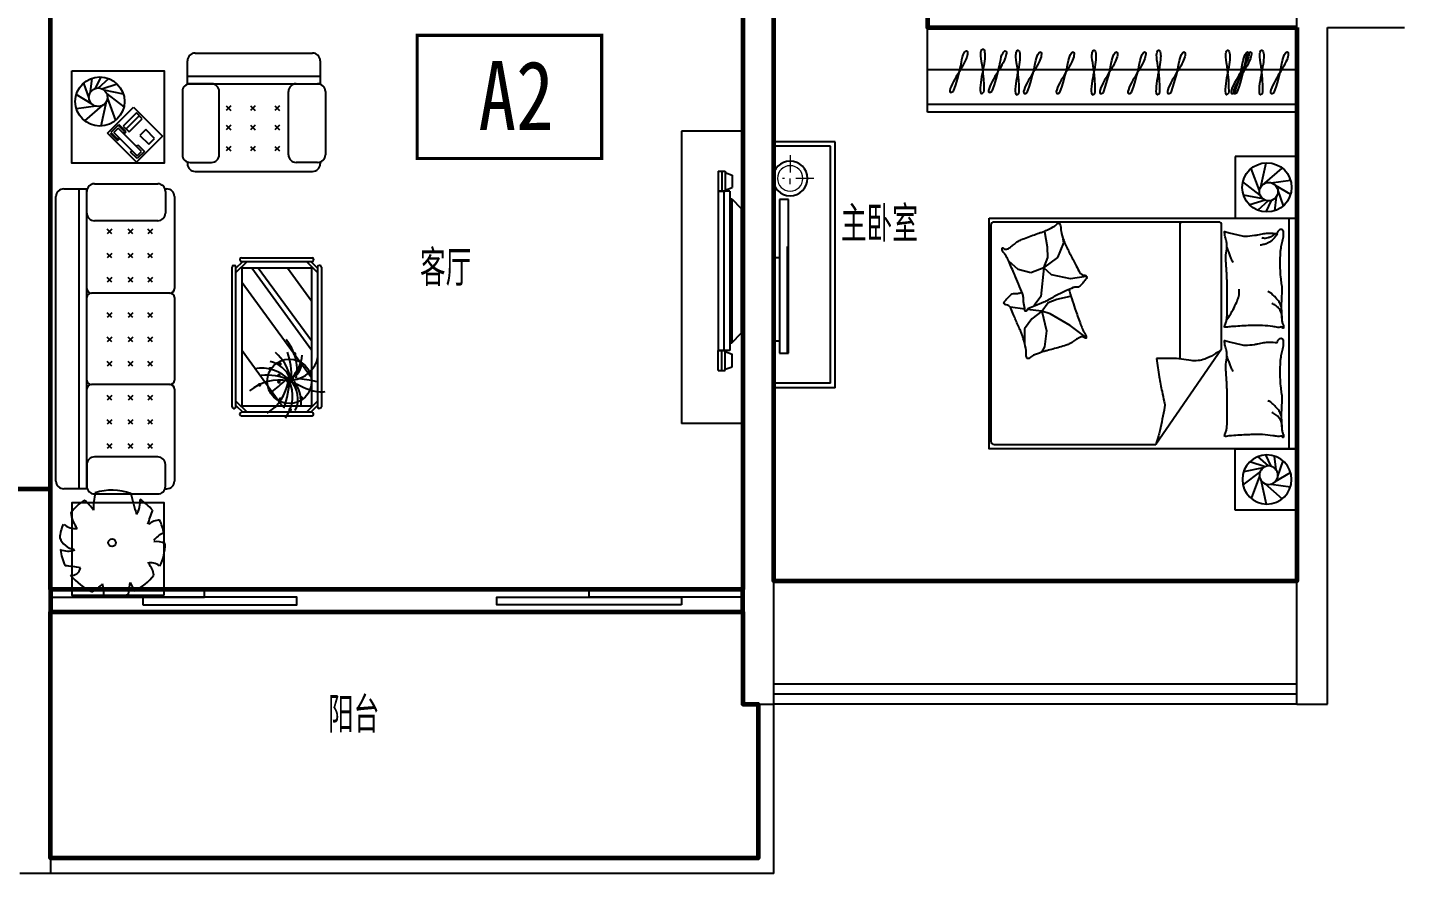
# Model space of a CAD drawing. Extents: x -355331 to -318731, y -592200 to -560200.
# Drawn here: x -327681 to -318731, y -579700 to -574200 of the extents above; entities that cross this region are included whole.
import ezdxf

# ---------------------------------------------------------------- set-up
doc = ezdxf.new("R2010")
doc.units = 0
doc.header["$LTSCALE"] = 1000
doc.header["$MEASUREMENT"] = 0
doc.layers.get('0').update_dxf_attribs({"linetype": 'CONTINUOUS'})
for name, color, linetype in [('BALCONY', 2, 'CONTINUOUS'), ('JIAJU', 252, 'CONTINUOUS'), ('SY', 132, 'CONTINUOUS'), ('WALL', 2, 'CONTINUOUS'), ('WINDOW', 3, 'CONTINUOUS'), ('字', 7, 'CONTINUOUS'), ('文字', 7, 'CONTINUOUS')]:
    doc.layers.add(name, color=color, linetype=linetype)
for name, color, linetype, lineweight in [('GT_卧室', 1, 'CONTINUOUS', 60), ('GT_客厅', 2, 'CONTINUOUS', 60), ('GT_门', 245, 'CONTINUOUS', 60), ('GT_阳台', 6, 'CONTINUOUS', 60), ('GT_餐厅', 3, 'CONTINUOUS', 60)]:
    doc.layers.add(name, color=color, linetype=linetype, lineweight=lineweight)
doc.styles.add('-宋体', font='', dxfattribs={"width": 0.6})
doc.styles.add('_TCH_WINDOW', font='SIMPLEX', dxfattribs={"height": 3.5, "bigfont": 'GBCBIG'})
doc.styles.add('DIM_FONT', font='ROMAND.shx', dxfattribs={"width": 0.7})
doc.styles.get("Standard").update_dxf_attribs({"font": 'GBENOR', "bigfont": 'GBCBIG'})
doc.styles.get('-宋体').set_extended_font_data('SimSun')

# ---------------------------------------------------------------- blocks, each defined once
blk = doc.blocks.new('A$C67170A1A')
for p, q in [((0, 2200.1), (0, 300.1)), ((0, 2200.1), (400, 2200)), ((400, 2200), (400, 300)), ((115.9, 1932.6), (70.9, 1915.4)), ((70.9, 1915.4), (70.9, 1834.2)), ((160.9, 1939.8), (115.9, 1939.8)), ((115.9, 1939.8), (115.9, 1809.8)), ((137.2, 1939.8), (137.2, 1809.8)), ((160.9, 1939.8), (160.9, 1809.8)), ((115.9, 1817), (70.9, 1834.2)), ((85.9, 1809.8), (85.5, 774.8)), ((85.9, 1809.8), (160.9, 1809.8)), ((160.9, 1809.8), (115.9, 1809.8)), ((123.5, 1809.8), (123.1, 774.8)), ((160.9, 1809.8), (160.5, 774.8)), ((72.8, 1761.3), (10.8, 1696.6)), ((72.8, 1761.3), (72.5, 823.4)), ((85.9, 1761.3), (72.8, 1761.3)), ((10.8, 1696.6), (10.6, 888.1)), ((72.5, 823.4), (10.6, 888.1)), ((85.6, 823.4), (72.5, 823.4)), ((115.5, 767.6), (70.5, 750.4)), ((70.5, 669.2), (70.5, 750.4)), ((85.5, 774.8), (160.5, 774.8)), ((160.5, 774.8), (115.5, 774.8)), ((115.5, 644.8), (115.5, 774.8)), ((136.8, 644.8), (136.9, 774.8)), ((160.5, 644.8), (160.5, 774.8)), ((115.5, 652), (70.5, 669.2)), ((160.5, 644.8), (115.5, 644.8)), ((0, 300.1), (400, 300))]:
    blk.add_line(p, q)
blk = doc.blocks.new('M_C54TQD')
for p, q in [((0, -52.4), (1500, -52.4)), ((25.8, -508.5), (25.8, -1967.8)), ((853.5, -488.5), (45.8, -488.5)), ((853.5, -488.5), (1471.6, -915.9)), ((45.8, -761.1), (915.3, -761.1)), ((1471.6, -1967.8), (1471.6, -915.9)), ((381, -1368.3), (394.8, -1471.4)), ((777.6, -1368.4), (698.4, -1472.4)), ((160.8, -1514.4), (136.8, -1517.8)), ((255.4, -1552.2), (160.8, -1514.4)), ((394.8, -1471.4), (369, -1593.5)), ((528.4, -1559.3), (508.6, -1470.4)), ((698.4, -1472.4), (623.3, -1602.7)), ((324.3, -1645), (255.4, -1552.2)), ((369, -1593.5), (324.3, -1645)), ((548.2, -1616.6), (528.4, -1559.3)), ((623.3, -1602.7), (605.5, -1658)), ((90.3, -1638.1), (87, -1644.6)), ((188.4, -1621), (90.3, -1638.1)), ((257.2, -1617.5), (188.4, -1621)), ((324.3, -1645), (257.2, -1617.5)), ((324.3, -1645), (510, -1663.9)), ((324.3, -1645), (355.2, -1727.5)), ((510, -1663.9), (559.9, -1700)), ((605.5, -1658), (548.2, -1616.6)), ((559.9, -1700), (572, -1708.6)), ((605.5, -1658), (593.7, -1752.2)), ((605.5, -1658), (734, -1626.4)), ((605.5, -1658), (654.9, -1721.3)), ((734, -1626.4), (836.8, -1640.3)), ((836.8, -1640.3), (872.8, -1660.3)), ((355.2, -1727.5), (334.6, -1810)), ((591.9, -1766.9), (580, -1861.5)), ((654.9, -1721.3), (720.1, -1768.7)), ((720.1, -1768.7), (813, -1768.7)), ((334.6, -1810), (281, -1872.6)), ((45.8, -1987.8), (1451.6, -1987.8))]:
    blk.add_line(p, q)
blk.add_lwpolyline([(0, -2000), (0, 0), (1500, 0), (1500, -2000)], close=True)
for points in [[(101, -126.8, -0.263368), (73, -108, -0.494818), (82.2, -89.3, -0.049225), (99.9, -87.5, -0.036831), (123.5, -89.3, -0.031893), (161.5, -97.4, 0.035782), (195.4, -104.4, 0.032941), (285.1, -110.3, 0.026564), (396.3, -104.4, 0.017905), (433.8, -99, -0.033397), (454, -96.8, -0.03204), (491.1, -97.5, 0.018442), (555.4, -100.5, 0.010837), (620.2, -99.8, 0.014624), (668.1, -96.8, 0.111249), (690.6, -89.5, -0.153708), (707.5, -85.5, -0.076444), (715, -87.2, -0.215512), (716.9, -89.3, -0.585858), (714.3, -92.3, 0.363489), (709.4, -94.9, 0.191716), (709.4, -106.4, -0.129675), (711.3, -123, -0.01735), (708.3, -139.8, 0.019326), (705.7, -154.9, 0.018818), (699, -223.3, 0.021828), (698.1, -282.6, 0.006204), (699.5, -316.4, 0.001963), (705.7, -423.3, 0.028341), (709.9, -459.4, -0.117014), (709.4, -468.3, -0.36606), (708, -469.3, -0.03973), (694.4, -466.5, -0.048309), (680.6, -461, 0.062981), (670, -457.1, 0.04058), (646.6, -453.7, 0.014345), (579.8, -451.4, 0.005484), (454.4, -452.2, 0.007153), (358.2, -455.2, 0.008762), (315.7, -457.9, -0.008153), (270, -460.8, -0.06251), (212.9, -456.4, 0.078669), (167.3, -454.4, 0.047825), (144.9, -459.1, -0.034494), (114.1, -466.5, -0.023571), (88.8, -469.5, -0.510228), (87.8, -468.3), (95.3, -438.3), (116, -355.7, 0.073041), (118, -336.2, 0.023305), (112.2, -275, 0.018299), (108.2, -252.2, -0.01097), (100.8, -214.2, -0.042281), (97.9, -179.9, -0.027201), (100.8, -126.5)], [(810.2, -126.8, -0.263368), (782.3, -108, -0.494818), (791.4, -89.3, -0.049225), (809.1, -87.5, -0.036831), (832.8, -89.3, -0.031893), (870.7, -97.4, 0.035782), (904.6, -104.4, 0.032941), (994.3, -110.3, 0.026564), (1105.5, -104.4, 0.017905), (1143, -99, -0.033397), (1163.3, -96.8, -0.03204), (1200.3, -97.5, 0.018442), (1264.7, -100.5, 0.010837), (1329.4, -99.8, 0.014624), (1377.3, -96.8, 0.111249), (1399.9, -89.5, -0.153708), (1416.8, -85.5, -0.076444), (1424.2, -87.2, -0.215512), (1426.2, -89.3, -0.585858), (1423.5, -92.3, 0.363489), (1418.6, -94.9, 0.191716), (1418.6, -106.4, -0.129675), (1420.5, -123, -0.01735), (1417.5, -139.8, 0.019326), (1414.9, -154.9, 0.018818), (1408.3, -223.3, 0.021828), (1407.4, -282.6, 0.006204), (1408.8, -316.4, 0.001963), (1414.9, -423.3, 0.028341), (1419.2, -459.4, -0.117014), (1418.6, -468.3, -0.36606), (1417.2, -469.3, -0.03973), (1403.6, -466.5, -0.048309), (1389.9, -461, 0.062981), (1379.2, -457.1, 0.04058), (1355.8, -453.7, 0.014345), (1289.1, -451.4, 0.005484), (1163.6, -452.2, 0.007153), (1067.5, -455.2, 0.008762), (1024.9, -457.9, -0.008153), (979.2, -460.8, -0.06251), (922.1, -456.4, 0.078669), (876.5, -454.4, 0.047825), (854.1, -459.1, -0.034494), (823.4, -466.5, -0.023571), (798, -469.5, -0.510228), (797.1, -468.3), (804.6, -438.3), (825.2, -355.7, 0.073041), (827.2, -336.2, 0.023305), (821.5, -275, 0.018299), (817.4, -252.2, -0.01097), (810.1, -214.2, -0.042281), (807.2, -179.9, -0.027201), (810.1, -126.5)], [(99.3, -142.8, -0.05369), (113.5, -155.8, -0.070312), (121.6, -168.1, -0.015448), (125.4, -176.6, -0.013244), (129.1, -186.8, -0.082127), (132.1, -204.9, -0.064164), (129.1, -228.1)], [(100.8, -126.8, -0.077379), (135.6, -152.1, -0.077379), (161.1, -186.8, -0.047525), (171, -211.5, -0.047525), (176.1, -237.5)], [(574.8, -100.6, 0.027842), (551.1, -111.2, 0.048685), (538.5, -119.3, 0.023666), (510.6, -143.6, 0.031223), (491.6, -164.3, 0.046801), (486.5, -172, 0.023191), (478.4, -188.7)], [(656.8, -94.9, 0.088153), (622.3, -98.4, 0.088153), (591.1, -113.7, 0.077547), (569.5, -135.3, 0.077547), (555.4, -162.4)], [(1284.1, -100.6, 0.027842), (1260.3, -111.2, 0.048685), (1247.8, -119.3, 0.023666), (1219.8, -143.6, 0.031223), (1200.8, -164.3, 0.046801), (1195.7, -172, 0.023191), (1187.7, -188.7)], [(1366.1, -94.9, 0.088153), (1331.5, -98.4, 0.088153), (1300.3, -113.7, 0.077547), (1278.7, -135.3, 0.077547), (1264.7, -162.4)], [(191.4, -453.7, 0.009729), (218.7, -444.6, 0.009729), (245.6, -434.6, 0.007971), (267.3, -425.5, 0.007971), (288.8, -415.8)], [(660.6, -455.2, 0.016108), (621.7, -429, 0.024599), (594.9, -413.9, 0.009477), (545.8, -390.6, 0.015937), (516, -378.3, 0.072521), (499.6, -374.7, 0.033339), (463.4, -374.5)], [(900.6, -453.7, 0.009729), (927.9, -444.6, 0.009729), (954.8, -434.6, 0.007971), (976.6, -425.5, 0.007971), (998, -415.8)], [(853.5, -488.5, -0.085272), (916.8, -598.6, -0.124044), (926, -686.2), (912.4, -781.6), (914.1, -911.7)], [(914.1, -911.7, 0.007867), (1031.7, -893.9, 0.009508), (1128.5, -875.9, 0.006616), (1193.5, -861.5, -0.023828), (1211.7, -858.2, -0.080713), (1230.3, -858.7, -0.009591), (1382.9, -890.6, -0.013133), (1416.4, -899.2, -0.007859), (1471.6, -915.9)], [(464, -1480.4, 0.025626), (475.6, -1477.6, 0.0108), (604.9, -1436, 0.00456), (692.4, -1404.8, 0.01125), (727.5, -1391, 0.069394), (746.3, -1379.9, -0.079756), (762.9, -1370.5, -0.106399), (777.6, -1368.4, -0.328642), (781.6, -1371.8, -0.299547), (779.2, -1378.3, 0.189917), (773.7, -1387.1, 0.033518), (772.5, -1397.4, 0.075627), (773, -1402, 0.053489), (776, -1409.8, 0.017838), (788.1, -1431.8, 0.038394), (805.3, -1456.1, -0.059529), (815.7, -1472.2, -0.035943), (826.3, -1498.4, -0.011245), (851.9, -1584.7, -0.006203), (862.2, -1624.3, 0.010783), (868.3, -1647, 0.019485), (872.8, -1660.3, 0.005062), (892.4, -1710.5, 0.101392), (909.1, -1735.8, -0.223768), (914, -1749.2, -0.25558), (910.9, -1753.8, -0.081563), (895.2, -1758.9, -0.071805), (878.1, -1759, 0.069985), (860.5, -1759.1, 0.03546), (801, -1772.1, 0.029432), (732, -1796.8, 0.001554), (698.6, -1811.2, -0.00152), (664.5, -1825.8, -0.004735), (629.3, -1840.5, 0.00382), (585.5, -1858.6, 0.296001), (563.6, -1890.9, -0.649774), (542.2, -1899.9, -0.02319), (537.7, -1895.3, 0.0288), (534, -1891.6, 0.005727), (527.4, -1885.8, -0.004358), (518.8, -1878.2, -0.027528), (501.8, -1861.4, -0.046214), (493.2, -1849.9, -0.194121), (490.4, -1833.2, 0.133719), (489.3, -1809.2, 0.005779), (481.8, -1787.2, 0.008882)]]:
    blk.add_lwpolyline(points, format="xyb")
blk.add_lwpolyline([(58.1, -1583.2, 0.101392), (39.5, -1559.2, -0.223768), (33.6, -1546.2, -0.25558), (36.4, -1541.4, -0.081563), (51.6, -1535.1, -0.071805), (68.7, -1533.7, 0.069985), (86.2, -1532.2, 0.03546), (144.5, -1514.8, 0.029432), (211.5, -1484.8, 0.001554), (243.6, -1467.9, -0.00152), (276.5, -1450.7, -0.004735), (310.5, -1433.4, 0.00382), (352.7, -1412, 0.296001), (372.1, -1378.1, -0.649774), (392.8, -1367.5, -0.02319), (397.6, -1371.7, 0.0288), (401.6, -1375.1, 0.005727), (408.6, -1380.4, -0.004358), (417.8, -1387.3, -0.027528), (436, -1402.8, -0.046214), (445.5, -1413.5, -0.194121), (449.5, -1430, 0.133719), (452.5, -1453.8, 0.011505), (471.2, -1496.2, 0.008882), (497.5, -1550, 0.012426), (534.6, -1618.4, -0.033612), (547.3, -1644.2), (570.3, -1700.5), (588.1, -1744, 0.224341), (602.6, -1757.3, -0.722772), (602.8, -1766.1, -0.103513), (599, -1766.6, 0.053465), (591.8, -1766.9, 0.030109), (568.7, -1771.5, -0.031436), (546.6, -1775.9, -0.05324), (531.5, -1776.4, 0.05518), (516.9, -1776.8, 0.056271), (491.6, -1783.4, 0.0108), (365.9, -1834.8, 0.00456), (281, -1872.6, 0.01125), (247.1, -1889, 0.069394), (229.2, -1901.6, -0.079756), (213.3, -1912.2, -0.106399), (198.9, -1915.4, -0.328642), (194.6, -1912.4, -0.299547), (196.5, -1905.7, 0.189917), (201.3, -1896.5, 0.033518), (201.7, -1886.2, 0.075627), (200.8, -1881.6, 0.053489), (197.3, -1874, 0.017838), (183.5, -1853, 0.038394), (164.5, -1830.2, -0.059529), (152.9, -1814.9, -0.035943), (140.3, -1789.6, -0.011245), (108.1, -1705.4, -0.006203), (94.9, -1666.8, 0.010783), (87, -1644.6, 0.019485), (81.6, -1631.7, 0.005062)], format="xyb", close=True)
for centre, start, end in [((45.8, -508.5), 90, 180), ((45.8, -741.1), 180, 270), ((45.8, -1967.8), 180, 270), ((1451.6, -1967.8), 270, 0)]:
    blk.add_arc(centre, 20, start, end)
at = {"style": 'DIM_FONT', "width": 0.8, "flags": 9}
for tag in ['YSIZE', 'XSIZE']:
    blk.add_attdef(tag, (0, 0), '', height=0.5, dxfattribs=at)
blk = doc.blocks.new('M_C5')
for p, q in [((-70.8, 21.3), (-105.6, 120.2)), ((-60.2, 62.7), (-49.6, 152.1)), ((-28.1, 85.6), (7.4, 159.8)), ((-9, 88), (58.7, 149.2)), ((12.2, 83.3), (111.9, 114.4)), ((-54, -14.1), (-153.6, 45)), ((25.5, 75.4), (152, 50)), ((42.3, 52.6), (156.1, -35.1)), ((48.3, 20.6), (102.1, -123.2)), ((-26.4, -30), (-153, -46.9)), ((14.5, -26.2), (-99.1, -125.6)), ((40.5, -2.3), (5.1, -160))]:
    blk.add_line(p, q)
for centre, radius in [((0, 0), 160), ((-11.2, 28), 60)]:
    blk.add_circle(centre, radius)
at = {"width": 0.8, "flags": 9}
for tag in ['XSIZE', 'YSIZE']:
    blk.add_attdef(tag, (0, 0), '', height=0.5, dxfattribs=at)
blk = doc.blocks.new('ccui')
for points in [[(-565.6, 1078.2), (-506.5, 682.6), (-110.9, 741.8), (-170, 1137.4)], [(-225.6, -1196.5), (-284.7, -800.9), (110.9, -741.8), (170, -1137.4)]]:
    blk.add_lwpolyline(points, close=True)
at = {"rotation": 188.5031322324077}
blk.add_blockref('M_C5', (-332.1, 910.6), dxfattribs=at)
at = {"extrusion": (1e-16, 0, -1), "zscale": -1}
for name, p, rotation in [('M_C54TQD', (-110.9, -741.8), 81.49686775637126), ('M_C5', (51.3, -967.9), 351.4968677675923)]:
    blk.add_blockref(name, p, dxfattribs=dict(at, rotation=rotation))
blk = doc.blocks.new('dsj')
for p, q in [((0, -1600), (0, 0)), ((0, 0), (400.1, 0)), ((30, -1570), (30, -30)), ((30, -30), (400.1, -30)), ((304.4, -375), (362.6, -375)), ((304.4, -1375.4), (304.4, -375)), ((362.6, -375), (362.6, -1375.4)), ((311.1, -1368.8), (311.1, -681.7)), ((395.6, -753.4), (362.6, -753.4)), ((362.6, -753.4), (362.6, -1297)), ((395.6, -1297), (395.6, -753.4)), ((362.6, -1297), (395.6, -1297)), ((362.6, -1375.4), (304.4, -1375.4)), ((0, -1600), (400.1, -1600)), ((30, -1570), (400.1, -1570))]:
    blk.add_line(p, q)
at = {"lineweight": 0}
for p, q in [((293.1, -88.3), (293.1, -201.1)), ((139.1, -238.7), (255.5, -238.7)), ((293.1, -276.3), (293.1, -239.1)), ((330.7, -238.7), (343.5, -238.7))]:
    blk.add_line(p, q, dxfattribs=at)
blk.add_circle((293.1, -238.7), 112.8)
blk.add_circle((293.1, -238.7), 82.7, dxfattribs=at)
blk = doc.blocks.new('$plan$00001568')
for p, q in [((-2869.3, 3.1), (-1019.3, 3.1)), ((-2919.3, -196.9), (-2919.3, -46.9)), ((-969.3, -46.9), (-969.3, -199.7)), ((-2919.3, -146.9), (-969.3, -146.9)), ((-2952.8, -246.9), (-2952.8, -658)), ((-2919.3, -196.9), (-969.3, -196.9)), ((-2762.1, -196.9), (-2902.8, -196.9)), ((-2712.1, -658), (-2712.1, -246.9)), ((-2242.1, -736.9), (-2242.1, -226.9)), ((-1646.6, -736.9), (-1646.6, -226.9)), ((-1176.6, -658), (-1176.6, -246.9)), ((-1126.6, -196.9), (-985.9, -196.9)), ((-935.9, -246.9), (-935.9, -658)), ((-2627.6, -359.4), (-2657.7, -329.2)), ((-2657.7, -359.4), (-2627.6, -329.2)), ((-2500.1, -359.4), (-2470, -329.2)), ((-2470, -359.4), (-2500.1, -329.2)), ((-2312.4, -359.4), (-2342.5, -329.2)), ((-2342.5, -359.4), (-2312.4, -329.2)), ((-2121.5, -359.4), (-2091.3, -329.2)), ((-2091.3, -359.4), (-2121.5, -329.2)), ((-1933.7, -359.4), (-1963.9, -329.2)), ((-1963.9, -359.4), (-1933.7, -329.2)), ((-1806.3, -359.4), (-1776.1, -329.2)), ((-1776.1, -359.4), (-1806.3, -329.2)), ((-1546.1, -359.4), (-1576.3, -329.2)), ((-1576.3, -359.4), (-1546.1, -329.2)), ((-1418.7, -359.4), (-1388.5, -329.2)), ((-1388.5, -359.4), (-1418.7, -329.2)), ((-1230.9, -359.4), (-1261.1, -329.2)), ((-1261.1, -359.4), (-1230.9, -329.2)), ((-796.3, -519.4), (-607.8, -330.8)), ((-607.8, -349.7), (-654.9, -396.8)), ((-603, -354.4), (-645.5, -396.8)), ((-607.8, -330.8), (-438.1, -500.5)), ((-555.9, -401.5), (-603, -354.4)), ((-603, -373.3), (-753.9, -524.1)), ((-725.6, -552.4), (-574.8, -401.5)), ((-654.9, -396.8), (-640.8, -411)), ((-645.5, -396.8), (-636, -406.3)), ((-612.5, -439.3), (-598.3, -453.4)), ((-607.8, -434.5), (-598.3, -444)), ((-603, -373.3), (-574.8, -401.5)), ((-598.3, -444), (-555.9, -401.5)), ((-598.3, -453.4), (-551.2, -406.3)), ((-560.6, -434.5), (-598.3, -472.3)), ((-475.8, -519.4), (-560.6, -434.5)), ((-2627.6, -496.6), (-2657.7, -466.4)), ((-2657.7, -496.6), (-2627.6, -466.4)), ((-2470, -496.6), (-2500.1, -466.4)), ((-2500.1, -496.6), (-2470, -466.4)), ((-2312.4, -496.6), (-2342.5, -466.4)), ((-2342.5, -496.6), (-2312.4, -466.4)), ((-2121.5, -496.6), (-2091.3, -466.4)), ((-2091.3, -496.6), (-2121.5, -466.4)), ((-1963.9, -496.6), (-1933.7, -466.4)), ((-1933.7, -496.6), (-1963.9, -466.4)), ((-1806.3, -496.6), (-1776.1, -466.4)), ((-1776.1, -496.6), (-1806.3, -466.4)), ((-1546.1, -496.6), (-1576.3, -466.4)), ((-1576.3, -496.6), (-1546.1, -466.4)), ((-1388.5, -496.6), (-1418.7, -466.4)), ((-1418.7, -496.6), (-1388.5, -466.4)), ((-1230.9, -496.6), (-1261.1, -466.4)), ((-1261.1, -496.6), (-1230.9, -466.4)), ((-626.6, -689.1), (-796.3, -519.4)), ((-772.8, -524.1), (-730.3, -481.7)), ((-725.6, -571.2), (-772.8, -524.1)), ((-753.9, -524.1), (-725.6, -552.4)), ((-730.3, -481.7), (-720.9, -491.1)), ((-683.2, -528.8), (-725.6, -571.2)), ((-692.6, -519.4), (-683.2, -528.8)), ((-438.1, -500.5), (-626.6, -689.1)), ((-598.3, -472.3), (-513.5, -557.1)), ((-579.5, -453.4), (-494.6, -538.2)), ((-513.5, -557.1), (-475.8, -519.4)), ((-2627.6, -623.6), (-2657.7, -593.4)), ((-2657.7, -623.6), (-2627.6, -593.4)), ((-2470, -623.6), (-2500.1, -593.4)), ((-2500.1, -623.6), (-2470, -593.4)), ((-2312.4, -623.6), (-2342.5, -593.4)), ((-2342.5, -623.6), (-2312.4, -593.4)), ((-2121.5, -623.6), (-2091.3, -593.4)), ((-2091.3, -623.6), (-2121.5, -593.4)), ((-1963.9, -623.6), (-1933.7, -593.4)), ((-1933.7, -623.6), (-1963.9, -593.4)), ((-1806.3, -623.6), (-1776.1, -593.4)), ((-1776.1, -623.6), (-1806.3, -593.4)), ((-1546.1, -623.6), (-1576.3, -593.4)), ((-1576.3, -623.6), (-1546.1, -593.4)), ((-1388.5, -623.6), (-1418.7, -593.4)), ((-1418.7, -623.6), (-1388.5, -593.4)), ((-1230.9, -623.6), (-1261.1, -593.4)), ((-1261.1, -623.6), (-1230.9, -593.4)), ((-621.9, -543), (-678.5, -599.5)), ((-678.5, -599.5), (-640.8, -637.2)), ((-640.8, -637.2), (-584.2, -580.7)), ((-584.2, -580.7), (-621.9, -543)), ((-2919.3, -708), (-2919.3, -716.9)), ((-2902.8, -708), (-2762.1, -708)), ((-985.9, -708), (-1126.6, -708)), ((-969.3, -708), (-969.3, -716.9)), ((-2271.2, -766.9), (-2869.3, -766.9)), ((-1675.6, -766.9), (-2213.1, -766.9)), ((-1019.3, -766.9), (-1617.5, -766.9)), ((-797.4, -851.8), (-806.3, -851.8)), ((-797.4, -868.3), (-797.4, -1008)), ((-336.3, -818.3), (-747.4, -818.3)), ((-286.3, -851.8), (-286.3, -1714.2)), ((-286.3, -851.8), (-136.3, -851.8)), ((-286.3, -1008), (-286.3, -868.3)), ((-236.3, -851.8), (-236.3, -1714.2)), ((-856.3, -901.8), (-856.3, -1664.2)), ((-86.3, -901.8), (-86.3, -1664.2)), ((-747.4, -1058), (-336.3, -1058)), ((-2396.2, -1151.7), (-2396.2, -1156.7)), ((-2386.2, -1141.7), (-1477.3, -1141.7)), ((-1467.3, -1151.7), (-1467.3, -1156.7)), ((-692.8, -1104), (-722.9, -1134.1)), ((-692.8, -1134.1), (-722.9, -1104)), ((-555.6, -1104), (-585.8, -1134.1)), ((-555.6, -1134.1), (-585.8, -1104)), ((-428.6, -1104), (-458.7, -1134.1)), ((-428.6, -1134.1), (-458.7, -1104)), ((-2446.7, -1661.2), (-2446.7, -1202.3)), ((-2436.7, -1192.3), (-2431.7, -1192.3)), ((-2377.7, -1166.7), (-2421.7, -1210.7)), ((-2349.4, -1166.7), (-2421.7, -1239)), ((-2421.7, -1661.2), (-2421.7, -1202.3)), ((-2386.2, -1166.7), (-1477.3, -1166.7)), ((-2019.1, -1206.7), (-2381.7, -1470.2)), ((-1577, -1206.7), (-2196.5, -1656.7)), ((-1514, -1166.7), (-1441.7, -1239)), ((-1485.7, -1166.7), (-1441.7, -1210.7)), ((-1441.7, -1202.3), (-1441.7, -1661.2)), ((-1426.7, -1192.3), (-1431.7, -1192.3)), ((-1416.7, -1202.3), (-1416.7, -1661.2)), ((-1481.7, -1269.1), (-2015.3, -1656.7)), ((-1481.7, -1312.1), (-1956.2, -1656.7)), ((-692.8, -1291.7), (-722.9, -1261.6)), ((-692.8, -1261.6), (-722.9, -1291.7)), ((-555.6, -1261.6), (-585.8, -1291.7)), ((-555.6, -1291.7), (-585.8, -1261.6)), ((-428.6, -1261.6), (-458.7, -1291.7)), ((-428.6, -1291.7), (-458.7, -1261.6)), ((-692.8, -1419.2), (-722.9, -1449.3)), ((-692.8, -1449.3), (-722.9, -1419.2)), ((-555.6, -1419.2), (-585.8, -1449.3)), ((-555.6, -1449.3), (-585.8, -1419.2)), ((-428.6, -1419.2), (-458.7, -1449.3)), ((-428.6, -1449.3), (-458.7, -1419.2)), ((-1481.7, -1500.8), (-1696.4, -1656.7)), ((-747.4, -1508), (-336.3, -1508)), ((-797.4, -1697.7), (-797.4, -1558)), ((-286.3, -1558), (-286.3, -1697.7)), ((-2436.7, -1671.2), (-2431.7, -1671.2)), ((-2349.4, -1696.7), (-2421.7, -1624.4)), ((-2377.7, -1696.7), (-2421.7, -1652.7)), ((-1477.3, -1696.7), (-2386.2, -1696.7)), ((-1514, -1696.7), (-1441.7, -1624.4)), ((-1485.7, -1696.7), (-1441.7, -1652.7)), ((-1426.7, -1671.2), (-1431.7, -1671.2)), ((-2396.2, -1711.7), (-2396.2, -1706.7)), ((-1477.3, -1721.7), (-2386.2, -1721.7)), ((-1467.3, -1711.7), (-1467.3, -1706.7)), ((-797.4, -1714.2), (-806.3, -1714.2)), ((-336.3, -1747.7), (-747.4, -1747.7)), ((-136.3, -1714.2), (-289.1, -1714.2))]:
    blk.add_line(p, q)
at = {"color": 6}
for p, q in [((-431.3, -256), (-448.2, -129.5)), ((-415.4, -228.5), (-356.3, -128.9)), ((-380, -211.7), (-281.1, -176.9)), ((-427.5, -297), (-526.9, -183.3)), ((-338.6, -222.3), (-249.2, -232.9)), ((-315.7, -254.4), (-241.5, -289.9)), ((-403.6, -323), (-561.3, -287.6)), ((-380.7, -330.8), (-524.5, -384.6)), ((-348.7, -324.8), (-436.3, -438.6)), ((-325.9, -308), (-351.2, -434.5)), ((-318, -294.6), (-286.9, -394.4)), ((-313.3, -273.5), (-252.1, -341.2))]:
    blk.add_line(p, q, dxfattribs=at)
at = {"color": 3}
for p, q in [((-3604.5, -468.6), (-3528.3, -478.8)), ((-3528.3, -478.8), (-3585.2, -507.8)), ((-3585.2, -507.8), (-3585.2, -507.8))]:
    blk.add_line(p, q, dxfattribs=at)
for points in [[(-3610.9, -700.4), (-3010.9, -700.4), (-3010.9, -100.4), (-3610.9, -100.4)], [(-202.5, -100.4), (-202.5, -700.4), (-802.5, -700.4), (-802.5, -100.4)], [(-1481.7, -1206.7), (-1481.7, -1656.7), (-2381.7, -1656.7), (-2381.7, -1206.7)]]:
    blk.add_lwpolyline(points, close=True)
at = {"color": 3, "const_width": 12}
for points in [[(-2237.1, -1320.6, 1), (-2249.1, -1320.6, 1)], [(-2132.6, -1389.9, 1), (-2144.6, -1389.9, 1)], [(-2399.3, -1518.6, 1), (-2411.3, -1518.6, 1)], [(-2330.6, -1455.8, 1), (-2342.6, -1455.8, 1)], [(-2220.6, -1515.2, 1), (-2232.6, -1515.2, 1)], [(-2217.9, -1446, 1), (-2229.9, -1446, 1)], [(-2209.6, -1502.1, 1), (-2221.6, -1502.1, 1)], [(-2206.9, -1521.8, 1), (-2218.9, -1521.8, 1)], [(-2190.4, -1512, 1), (-2202.4, -1512, 1)], [(-2176.6, -1446, 1), (-2188.6, -1446, 1)], [(-2102.4, -1452.6, 1), (-2114.4, -1452.6, 1)], [(-2322.4, -1591.1, 1), (-2334.4, -1591.1, 1)], [(-2201.4, -1535, 1), (-2213.4, -1535, 1)], [(-2165.7, -1554.8, 1), (-2177.7, -1554.8, 1)], [(-2138.2, -1577.9, 1), (-2150.2, -1577.9, 1)], [(-2036.4, -1548.2, 1), (-2048.4, -1548.2, 1)]]:
    blk.add_lwpolyline(points, format="xyb", close=True, dxfattribs=at)
at = {"color": 6}
for centre, radius in [((-401.3, -282.5), 160), ((-373.3, -271.3), 60)]:
    blk.add_circle(centre, radius, dxfattribs=at)
at = {"color": 3}
blk.add_circle((-3270.4, -361.3), 24.7, dxfattribs=at)
blk.add_circle((-2220.7, -1514.3), 144.3)
for centre, radius, start, end in [((-2869.3, -46.9), 50, 90, 180), ((-1019.3, -46.9), 50, 0, 90), ((-2902.8, -246.9), 50, 90, 180), ((-2762.1, -246.9), 50, 0, 90), ((-2272.1, -226.9), 30, 0, 90), ((-2212.1, -226.9), 30, 90, 180), ((-1676.6, -226.9), 30, 0, 90), ((-1616.6, -226.9), 30, 90, 180), ((-1126.6, -246.9), 50, 90, 180), ((-985.9, -246.9), 50, 0, 90), ((-2902.8, -658), 50, 180, 270), ((-2762.1, -658), 50, 270, 360), ((-1126.6, -658), 50, 180, 270), ((-985.9, -658), 50, 270, 360), ((-2869.3, -716.9), 50, 180, 270), ((-2272.1, -736.9), 30, 270, 360), ((-2212.1, -736.9), 30, 180, 270), ((-1676.6, -736.9), 30, 270, 360), ((-1616.6, -736.9), 30, 180, 270), ((-1019.3, -716.9), 50, 270, 360), ((-806.3, -901.8), 50, 90, 180), ((-747.4, -868.3), 50, 90, 180), ((-336.3, -868.3), 50, 0, 90), ((-136.3, -901.8), 50, 0, 90), ((-747.4, -1008), 50, 180, 270), ((-336.3, -1008), 50, 270, 360), ((-2386.2, -1151.7), 10, 90, 180), ((-2386.2, -1156.7), 10, 180, 270), ((-1477.3, -1151.7), 10, 0, 90), ((-1477.3, -1156.7), 10, 270, 360), ((-2436.7, -1202.3), 10, 90, 180), ((-2431.7, -1202.3), 10, 0, 90), ((-1431.7, -1202.3), 10, 90, 180), ((-1426.7, -1202.3), 10, 0, 90), ((-747.4, -1558), 50, 90, 180), ((-336.3, -1558), 50, 0, 90), ((-2436.7, -1661.2), 10, 180, 270), ((-2431.7, -1661.2), 10, 270, 360), ((-2386.2, -1706.7), 10, 90, 180), ((-1477.3, -1706.7), 10, 0, 90), ((-1431.7, -1661.2), 10, 180, 270), ((-1426.7, -1661.2), 10, 270, 360), ((-806.3, -1664.2), 50, 180, 270), ((-747.4, -1697.7), 50, 180, 270), ((-336.3, -1697.7), 50, 270, 360), ((-136.3, -1664.2), 50, 270, 360), ((-2386.2, -1711.7), 10, 180, 270), ((-1477.3, -1711.7), 10, 270, 360)]:
    blk.add_arc(centre, radius, start, end)
for centre, radius, start, end in [((-4136.1, -4.6), 717.9, 347.87619, 355.85354), ((-3273.8, -361.4), 338.2, 96.96438, 115.65017), ((-3181.3, -74.5), 142.8, 159.40085, 198.19915), ((-3198.5, -129.7), 115.3, 110.30483, 172.60885), ((-3273.8, -361.4), 341.7, 68.4723, 84.07638), ((-3071.7, -119.9), 105.9, 138.17218, 188.16862), ((-3273.8, -361.4), 339.7, 127.36084, 157.9897), ((-3425.5, -99.6), 56.5, 169.98925, 261.05896), ((-3055.9, -287.5), 194.5, 95.69072, 128.34177), ((-3273.8, -361.4), 333.1, 32.55362, 53.40596), ((-3264.4, -35.6), 380.2, 211.46853, 224.02183), ((-3259.8, 49.2), 353.3, 304.80701, 319.14641), ((-3042.9, -665.4), 424.8, 76.78537, 92.0545), ((-3273.8, -361.4), 345.8, 339.37003, 378.46927), ((-3273.8, -361.4), 347.7, 171.525, 197.95739), ((-3650.8, 259.2), 570.3, 273.33511, 281.42718), ((-3273.8, -361.4), 341.3, 205.17546, 232.72492), ((-2675.5, -1726.9), 1273.6, 102.45489, 108.71351), ((-3002, -393.4), 151.3, 237.1456, 275.26774), ((-3501.4, -489.1), 145.4, 278.28487, 310.27967), ((-3484.5, -613.5), 84.2, 319.04, 375.14451), ((-3223, -669), 99.6, 359.03495, 402.95461), ((-3452.8, -1605.8), 1057.6, 68.09006, 73.36025), ((-3273.8, -361.4), 339.1, 309.32475, 327.39016), ((-3273.8, -361.4), 344.9, 244.41436, 269.46785), ((-3387.6, -647.9), 125.1, 332.18716, 366.72251), ((-3331.1, -740), 130.8, 20.2589, 54.61317), ((-3273.8, -361.4), 343.9, 281.09787, 295.92335), ((-2537, -1455.9), 325.2, 351.24958, 398.23328), ((-2394.9, -1329.9), 259.7, 314.48606, 369.37622), ((-2526.3, -1366.4), 345.5, 335.08876, 365.96372), ((-2181.8, -1220.7), 287.3, 211.31505, 262.13779), ((-899.7, -272.1), 1790, 219.04877, 222.6799), ((-2276.9, -1344.8), 190.4, 294.09558, 346.29534), ((-2256.6, -1234.8), 291.3, 283.04524, 319.77663), ((-2317.5, -1300.8), 234.4, 233.32313, 295.76326), ((-2334.1, -1401.1), 168.8, 242.99086, 315.91017), ((-2180.2, -873.5), 642.2, 250.5249, 267.82437), ((-1518.4, -1932.8), 810.4, 148.98728, 160.36101), ((-2192.7, -1026.3), 502.4, 268.32856, 288.729), ((-2141, -1271.1), 292.8, 258.55155, 310.98153), ((-2361.1, -1358.9), 232.8, 265.87406, 306.95584), ((-2694.4, -1553.9), 489.9, 343.85612, 359.11051), ((-2021.7, -1511.6), 192.6, 186.99045, 258.02836), ((-2088.7, -1470.8), 126.2, 208.89012, 258.45792), ((-2023, -1340.4), 258.8, 228.7581, 263.8624), ((-2069.3, -1721.4), 219.3, 162.94564, 186.48138)]:
    blk.add_arc(centre, radius, start, end, dxfattribs=at)
at = {"style": 'DIM_FONT', "width": 0.8, "flags": 9}
for tag, p, rotation in [('XSIZE', (-1944.3, 3.1), 180), ('YSIZE', (-1944.3, 3.1), 180), ('XSIZE', (-86.3, -1283), 90), ('YSIZE', (-86.3, -1283), 90)]:
    blk.add_attdef(tag, p, '', height=0.5, rotation=rotation, dxfattribs=at)
at = {"color": 3, "style": 'DIM_FONT', "text_generation_flag": 4, "width": 0.8, "flags": 9}
for tag in ['YSIZE', 'XSIZE']:
    blk.add_attdef(tag, (-3286.1, -406.9), '', height=0.5, rotation=270, dxfattribs=at)

msp = doc.modelspace()

# ---------------------------------------------------------------- linework, layer by layer
at = {"layer": 'BALCONY'}
for p, q in [((-322931, -579600.3), (-322931, -578600.3)), ((-322831, -579700.3), (-322831, -578600.3)), ((-322931, -579600.3), (-327531, -579600.3)), ((-322831, -579700.3), (-327631, -579700.3))]:
    msp.add_line(p, q, dxfattribs=at)
at = {"layer": 'GT_卧室'}
msp.add_lwpolyline([(-319431, -574200.3), (-319431, -577800.3), (-322831, -577800.3), (-322831, -573450.3), (-322831, -572400.3), (-321831, -572400.3), (-321831, -574200.3), (-319431, -574200.3)], dxfattribs=at)
at = {"layer": 'GT_客厅'}
msp.add_lwpolyline([(-327531, -573600.3), (-323031, -573600.3), (-323031, -577853.1), (-327531, -577853.1), (-327531, -573600.3)], dxfattribs=at)
at = {"layer": 'GT_门'}
msp.add_lwpolyline([(-323031, -577853.1), (-327531, -577853.1), (-327531, -578000.3), (-323031, -578000.3), (-323031, -577853.1)], dxfattribs=at)
at = {"layer": 'GT_阳台'}
msp.add_lwpolyline([(-323031, -578000.3), (-323031, -578600.3), (-322931, -578600.3), (-322931, -579600.3), (-327531, -579600.3), (-327531, -578000.3), (-323031, -578000.3)], dxfattribs=at)
at = {"layer": 'GT_餐厅'}
msp.add_lwpolyline([(-330531, -577200.3), (-327531, -577200.3), (-327531, -573600.3), (-330531, -573600.3), (-330531, -577200.3)], dxfattribs=at)
at = {"layer": 'JIAJU'}
for p, q in [((-321831, -574750.3), (-321831, -574200.3)), ((-319431, -574475.3), (-321831, -574475.3)), ((-319431, -574700.3), (-321831, -574700.3)), ((-319431, -574750.3), (-321831, -574750.3))]:
    msp.add_line(p, q, dxfattribs=at)
for points in [[(-321662.2, -574614.6), (-321647.8, -574573.3), (-321636.4, -574536.2), (-321627.6, -574503.2), (-321620.7, -574474), (-321615.4, -574448.4), (-321611, -574426.2), (-321607.2, -574407.4), (-321603.3, -574391.6), (-321599, -574378.6), (-321594.5, -574368.5), (-321589.8, -574360.8), (-321585.2, -574355.7), (-321580.8, -574352.7), (-321577, -574351.9), (-321573.9, -574353.1), (-321571.6, -574356), (-321570.4, -574360.7), (-321570.3, -574366.8), (-321571.2, -574374.4), (-321573.2, -574383.3), (-321576.3, -574393.4), (-321580.5, -574404.5), (-321585.7, -574416.6), (-321592, -574429.5), (-321599.3, -574443.2), (-321607.5, -574457.4), (-321616.3, -574472.3), (-321625.5, -574487.6), (-321635, -574503.3), (-321644.5, -574519.3), (-321653.8, -574535.6), (-321662.6, -574551.9), (-321670.9, -574568.3), (-321677.9, -574583.8), (-321683.1, -574597.8), (-321686, -574609.4), (-321685.9, -574617.6), (-321682.3, -574621.8), (-321674.6, -574621.1), (-321662.2, -574614.6)], [(-321463.2, -574616), (-321463.8, -574572.3), (-321465.8, -574533.6), (-321468.8, -574499.5), (-321472.4, -574469.7), (-321476.1, -574443.8), (-321479.6, -574421.5), (-321482.4, -574402.5), (-321484.2, -574386.3), (-321484.6, -574372.7), (-321483.8, -574361.5), (-321482, -574352.8), (-321479.4, -574346.3), (-321476.4, -574342.1), (-321473, -574340), (-321469.7, -574340), (-321466.5, -574342), (-321463.8, -574346), (-321461.6, -574351.7), (-321459.9, -574359.2), (-321458.8, -574368.2), (-321458.2, -574378.7), (-321458.3, -574390.6), (-321459.1, -574403.8), (-321460.6, -574418.1), (-321462.8, -574433.4), (-321465.6, -574449.6), (-321468.8, -574466.6), (-321472.2, -574484.1), (-321475.7, -574502.1), (-321479.2, -574520.4), (-321482.3, -574538.8), (-321485.1, -574557.3), (-321487.2, -574575.4), (-321488.5, -574592.5), (-321488.6, -574607.4), (-321487.4, -574619.2), (-321484.5, -574627), (-321479.7, -574629.7), (-321472.7, -574626.3), (-321463.2, -574616)], [(-321410.2, -574614.6), (-321395.8, -574573.3), (-321384.5, -574536.2), (-321375.6, -574503.2), (-321368.8, -574474), (-321363.4, -574448.4), (-321359.1, -574426.2), (-321355.2, -574407.4), (-321351.4, -574391.6), (-321347.1, -574378.6), (-321342.5, -574368.5), (-321337.8, -574360.8), (-321333.2, -574355.7), (-321328.9, -574352.7), (-321325.1, -574351.9), (-321321.9, -574353.1), (-321319.6, -574356), (-321318.4, -574360.7), (-321318.3, -574366.8), (-321319.3, -574374.4), (-321321.3, -574383.3), (-321324.4, -574393.4), (-321328.5, -574404.5), (-321333.8, -574416.6), (-321340.1, -574429.5), (-321347.4, -574443.2), (-321355.5, -574457.4), (-321364.3, -574472.3), (-321373.6, -574487.6), (-321383, -574503.3), (-321392.5, -574519.3), (-321401.8, -574535.6), (-321410.7, -574551.9), (-321418.9, -574568.3), (-321425.9, -574583.8), (-321431.2, -574597.8), (-321434, -574609.4), (-321434, -574617.6), (-321430.4, -574621.8), (-321422.6, -574621.1), (-321410.2, -574614.6)], [(-321235.4, -574623.5), (-321236, -574579.8), (-321237.9, -574541.1), (-321240.9, -574507), (-321244.5, -574477.2), (-321248.2, -574451.3), (-321251.7, -574429), (-321254.5, -574410), (-321256.3, -574393.8), (-321256.7, -574380.2), (-321255.9, -574369), (-321254.1, -574360.3), (-321251.6, -574353.8), (-321248.5, -574349.6), (-321245.2, -574347.5), (-321241.8, -574347.5), (-321238.7, -574349.5), (-321235.9, -574353.5), (-321233.7, -574359.2), (-321232, -574366.7), (-321230.9, -574375.7), (-321230.4, -574386.2), (-321230.5, -574398.1), (-321231.2, -574411.3), (-321232.7, -574425.6), (-321234.9, -574440.9), (-321237.7, -574457.1), (-321240.9, -574474.1), (-321244.4, -574491.6), (-321247.9, -574509.6), (-321251.3, -574527.9), (-321254.5, -574546.3), (-321257.2, -574564.8), (-321259.3, -574582.9), (-321260.6, -574600), (-321260.8, -574614.9), (-321259.5, -574626.7), (-321256.6, -574634.5), (-321251.8, -574637.2), (-321244.8, -574633.8), (-321235.4, -574623.5)], [(-321182.4, -574622.1), (-321168, -574580.8), (-321156.6, -574543.7), (-321147.7, -574510.7), (-321140.9, -574481.5), (-321135.5, -574455.9), (-321131.2, -574433.8), (-321127.4, -574414.9), (-321123.5, -574399.1), (-321119.2, -574386.2), (-321114.6, -574376), (-321110, -574368.3), (-321105.3, -574363.2), (-321101, -574360.2), (-321097.2, -574359.4), (-321094, -574360.6), (-321091.8, -574363.5), (-321090.6, -574368.2), (-321090.4, -574374.3), (-321091.4, -574381.9), (-321093.4, -574390.8), (-321096.5, -574400.9), (-321100.7, -574412), (-321105.9, -574424.1), (-321112.2, -574437), (-321119.5, -574450.7), (-321127.7, -574464.9), (-321136.5, -574479.8), (-321145.7, -574495.1), (-321155.2, -574510.8), (-321164.7, -574526.8), (-321173.9, -574543.1), (-321182.8, -574559.4), (-321191, -574575.8), (-321198.1, -574591.3), (-321203.3, -574605.3), (-321206.2, -574616.9), (-321206.1, -574625.1), (-321202.5, -574629.3), (-321194.8, -574628.6), (-321182.4, -574622.1)], [(-320970.1, -574622.1), (-320955.7, -574580.8), (-320944.3, -574543.7), (-320935.4, -574510.7), (-320928.6, -574481.5), (-320923.2, -574455.9), (-320918.9, -574433.8), (-320915, -574414.9), (-320911.2, -574399.1), (-320906.9, -574386.2), (-320902.3, -574376), (-320897.7, -574368.3), (-320893, -574363.2), (-320888.7, -574360.2), (-320884.9, -574359.4), (-320881.7, -574360.6), (-320879.5, -574363.5), (-320878.3, -574368.2), (-320878.1, -574374.3), (-320879.1, -574381.9), (-320881.1, -574390.8), (-320884.2, -574400.9), (-320888.4, -574412), (-320893.6, -574424.1), (-320899.9, -574437), (-320907.2, -574450.7), (-320915.4, -574464.9), (-320924.2, -574479.8), (-320933.4, -574495.1), (-320942.9, -574510.8), (-320952.3, -574526.8), (-320961.6, -574543.1), (-320970.5, -574559.4), (-320978.7, -574575.8), (-320985.7, -574591.3), (-320991, -574605.3), (-320993.9, -574616.9), (-320993.8, -574625.1), (-320990.2, -574629.3), (-320982.5, -574628.6), (-320970.1, -574622.1)], [(-320741.2, -574623.5), (-320741.8, -574579.8), (-320743.8, -574541.1), (-320746.8, -574507), (-320750.3, -574477.2), (-320754.1, -574451.3), (-320757.6, -574429), (-320760.4, -574410), (-320762.2, -574393.8), (-320762.6, -574380.2), (-320761.8, -574369), (-320760, -574360.3), (-320757.4, -574353.8), (-320754.3, -574349.6), (-320751, -574347.5), (-320747.7, -574347.5), (-320744.5, -574349.5), (-320741.8, -574353.5), (-320739.6, -574359.2), (-320737.9, -574366.7), (-320736.7, -574375.7), (-320736.2, -574386.2), (-320736.3, -574398.1), (-320737.1, -574411.3), (-320738.6, -574425.6), (-320740.8, -574440.9), (-320743.6, -574457.1), (-320746.8, -574474.1), (-320750.2, -574491.6), (-320753.7, -574509.6), (-320757.2, -574527.9), (-320760.3, -574546.3), (-320763.1, -574564.8), (-320765.2, -574582.9), (-320766.5, -574600), (-320766.6, -574614.9), (-320765.4, -574626.7), (-320762.5, -574634.5), (-320757.7, -574637.2), (-320750.7, -574633.8), (-320741.2, -574623.5)], [(-320688.2, -574622.1), (-320673.8, -574580.8), (-320662.4, -574543.7), (-320653.6, -574510.7), (-320646.7, -574481.5), (-320641.4, -574455.9), (-320637, -574433.8), (-320633.2, -574414.9), (-320629.3, -574399.1), (-320625.1, -574386.2), (-320620.5, -574376), (-320615.8, -574368.3), (-320611.2, -574363.2), (-320606.9, -574360.2), (-320603, -574359.4), (-320599.9, -574360.6), (-320597.6, -574363.5), (-320596.4, -574368.2), (-320596.3, -574374.3), (-320597.2, -574381.9), (-320599.3, -574390.8), (-320602.4, -574400.9), (-320606.5, -574412), (-320611.8, -574424.1), (-320618, -574437), (-320625.4, -574450.7), (-320633.5, -574464.9), (-320642.3, -574479.8), (-320651.6, -574495.1), (-320661, -574510.8), (-320670.5, -574526.8), (-320679.8, -574543.1), (-320688.7, -574559.4), (-320696.9, -574575.8), (-320703.9, -574591.3), (-320709.1, -574605.3), (-320712, -574616.9), (-320711.9, -574625.1), (-320708.3, -574629.3), (-320700.6, -574628.6), (-320688.2, -574622.1)], [(-320504.4, -574622.1), (-320490, -574580.8), (-320478.6, -574543.7), (-320469.8, -574510.7), (-320462.9, -574481.5), (-320457.6, -574455.9), (-320453.2, -574433.8), (-320449.4, -574414.9), (-320445.5, -574399.1), (-320441.3, -574386.2), (-320436.7, -574376), (-320432, -574368.3), (-320427.4, -574363.2), (-320423.1, -574360.2), (-320419.2, -574359.4), (-320416.1, -574360.6), (-320413.8, -574363.5), (-320412.6, -574368.2), (-320412.5, -574374.3), (-320413.4, -574381.9), (-320415.5, -574390.8), (-320418.6, -574400.9), (-320422.7, -574412), (-320428, -574424.1), (-320434.2, -574437), (-320441.6, -574450.7), (-320449.7, -574464.9), (-320458.5, -574479.8), (-320467.8, -574495.1), (-320477.2, -574510.8), (-320486.7, -574526.8), (-320496, -574543.1), (-320504.9, -574559.4), (-320513.1, -574575.8), (-320520.1, -574591.3), (-320525.3, -574605.3), (-320528.2, -574616.9), (-320528.1, -574625.1), (-320524.5, -574629.3), (-320516.8, -574628.6), (-320504.4, -574622.1)], [(-320320.6, -574623.5), (-320321.2, -574579.8), (-320323.2, -574541.1), (-320326.2, -574507), (-320329.8, -574477.2), (-320333.5, -574451.3), (-320337, -574429), (-320339.8, -574410), (-320341.6, -574393.8), (-320342, -574380.2), (-320341.2, -574369), (-320339.4, -574360.3), (-320336.8, -574353.8), (-320333.8, -574349.6), (-320330.5, -574347.5), (-320327.1, -574347.5), (-320324, -574349.5), (-320321.2, -574353.5), (-320319, -574359.2), (-320317.3, -574366.7), (-320316.2, -574375.7), (-320315.6, -574386.2), (-320315.7, -574398.1), (-320316.5, -574411.3), (-320318, -574425.6), (-320320.2, -574440.9), (-320323, -574457.1), (-320326.2, -574474.1), (-320329.7, -574491.6), (-320333.2, -574509.6), (-320336.6, -574527.9), (-320339.8, -574546.3), (-320342.5, -574564.8), (-320344.6, -574582.9), (-320345.9, -574600), (-320346.1, -574614.9), (-320344.8, -574626.7), (-320341.9, -574634.5), (-320337.1, -574637.2), (-320330.1, -574633.8), (-320320.6, -574623.5)], [(-320248.3, -574622.1), (-320233.9, -574580.8), (-320222.6, -574543.7), (-320213.7, -574510.7), (-320206.9, -574481.5), (-320201.5, -574455.9), (-320197.2, -574433.8), (-320193.3, -574414.9), (-320189.4, -574399.1), (-320185.2, -574386.2), (-320180.6, -574376), (-320175.9, -574368.3), (-320171.3, -574363.2), (-320167, -574360.2), (-320163.1, -574359.4), (-320160, -574360.6), (-320157.7, -574363.5), (-320156.5, -574368.2), (-320156.4, -574374.3), (-320157.3, -574381.9), (-320159.4, -574390.8), (-320162.5, -574400.9), (-320166.6, -574412), (-320171.9, -574424.1), (-320178.2, -574437), (-320185.5, -574450.7), (-320193.6, -574464.9), (-320202.4, -574479.8), (-320211.7, -574495.1), (-320221.1, -574510.8), (-320230.6, -574526.8), (-320239.9, -574543.1), (-320248.8, -574559.4), (-320257, -574575.8), (-320264, -574591.3), (-320269.3, -574605.3), (-320272.1, -574616.9), (-320272.1, -574625.1), (-320268.5, -574629.3), (-320260.7, -574628.6), (-320248.3, -574622.1)], [(-319871.1, -574623.5), (-319871.7, -574579.8), (-319873.6, -574541.1), (-319876.6, -574507), (-319880.2, -574477.2), (-319883.9, -574451.3), (-319887.4, -574429), (-319890.2, -574410), (-319892, -574393.8), (-319892.4, -574380.2), (-319891.6, -574369), (-319889.8, -574360.3), (-319887.3, -574353.8), (-319884.2, -574349.6), (-319880.9, -574347.5), (-319877.5, -574347.5), (-319874.4, -574349.5), (-319871.6, -574353.5), (-319869.4, -574359.2), (-319867.7, -574366.7), (-319866.6, -574375.7), (-319866.1, -574386.2), (-319866.2, -574398.1), (-319866.9, -574411.3), (-319868.4, -574425.6), (-319870.6, -574440.9), (-319873.4, -574457.1), (-319876.6, -574474.1), (-319880.1, -574491.6), (-319883.6, -574509.6), (-319887, -574527.9), (-319890.2, -574546.3), (-319892.9, -574564.8), (-319895, -574582.9), (-319896.3, -574600), (-319896.5, -574614.9), (-319895.2, -574626.7), (-319892.3, -574634.5), (-319887.5, -574637.2), (-319880.5, -574633.8), (-319871.1, -574623.5)], [(-319834.2, -574622.1), (-319819.9, -574580.8), (-319808.5, -574543.7), (-319799.6, -574510.7), (-319792.8, -574481.5), (-319787.4, -574455.9), (-319783.1, -574433.8), (-319779.2, -574414.9), (-319775.4, -574399.1), (-319771.1, -574386.2), (-319766.5, -574376), (-319761.8, -574368.3), (-319757.2, -574363.2), (-319752.9, -574360.2), (-319749.1, -574359.4), (-319745.9, -574360.6), (-319743.7, -574363.5), (-319742.5, -574368.2), (-319742.3, -574374.3), (-319743.3, -574381.9), (-319745.3, -574390.8), (-319748.4, -574400.9), (-319752.6, -574412), (-319757.8, -574424.1), (-319764.1, -574437), (-319771.4, -574450.7), (-319779.6, -574464.9), (-319788.4, -574479.8), (-319797.6, -574495.1), (-319807.1, -574510.8), (-319816.5, -574526.8), (-319825.8, -574543.1), (-319834.7, -574559.4), (-319842.9, -574575.8), (-319849.9, -574591.3), (-319855.2, -574605.3), (-319858.1, -574616.9), (-319858, -574625.1), (-319854.4, -574629.3), (-319846.7, -574628.6), (-319834.2, -574622.1)], [(-319818.1, -574622.1), (-319803.7, -574580.8), (-319792.3, -574543.7), (-319783.4, -574510.7), (-319776.6, -574481.5), (-319771.2, -574455.9), (-319766.9, -574433.8), (-319763, -574414.9), (-319759.2, -574399.1), (-319754.9, -574386.2), (-319750.3, -574376), (-319745.7, -574368.3), (-319741, -574363.2), (-319736.7, -574360.2), (-319732.9, -574359.4), (-319729.7, -574360.6), (-319727.5, -574363.5), (-319726.3, -574368.2), (-319726.1, -574374.3), (-319727.1, -574381.9), (-319729.1, -574390.8), (-319732.2, -574400.9), (-319736.4, -574412), (-319741.6, -574424.1), (-319747.9, -574437), (-319755.2, -574450.7), (-319763.4, -574464.9), (-319772.2, -574479.8), (-319781.4, -574495.1), (-319790.9, -574510.8), (-319800.3, -574526.8), (-319809.6, -574543.1), (-319818.5, -574559.4), (-319826.7, -574575.8), (-319833.7, -574591.3), (-319839, -574605.3), (-319841.9, -574616.9), (-319841.8, -574625.1), (-319838.2, -574629.3), (-319830.5, -574628.6), (-319818.1, -574622.1)], [(-319650.5, -574623.5), (-319651.1, -574579.8), (-319653.1, -574541.1), (-319656.1, -574507), (-319659.6, -574477.2), (-319663.4, -574451.3), (-319666.8, -574429), (-319669.7, -574410), (-319671.5, -574393.8), (-319671.9, -574380.2), (-319671.1, -574369), (-319669.2, -574360.3), (-319666.7, -574353.8), (-319663.6, -574349.6), (-319660.3, -574347.5), (-319656.9, -574347.5), (-319653.8, -574349.5), (-319651.1, -574353.5), (-319648.9, -574359.2), (-319647.2, -574366.7), (-319646, -574375.7), (-319645.5, -574386.2), (-319645.6, -574398.1), (-319646.4, -574411.3), (-319647.9, -574425.6), (-319650.1, -574440.9), (-319652.9, -574457.1), (-319656.1, -574474.1), (-319659.5, -574491.6), (-319663, -574509.6), (-319666.4, -574527.9), (-319669.6, -574546.3), (-319672.4, -574564.8), (-319674.5, -574582.9), (-319675.8, -574600), (-319675.9, -574614.9), (-319674.7, -574626.7), (-319671.8, -574634.5), (-319666.9, -574637.2), (-319659.9, -574633.8), (-319650.5, -574623.5)], [(-319578.2, -574622.1), (-319563.8, -574580.8), (-319552.4, -574543.7), (-319543.5, -574510.7), (-319536.7, -574481.5), (-319531.4, -574455.9), (-319527, -574433.8), (-319523.2, -574414.9), (-319519.3, -574399.1), (-319515, -574386.2), (-319510.5, -574376), (-319505.8, -574368.3), (-319501.2, -574363.2), (-319496.8, -574360.2), (-319493, -574359.4), (-319489.8, -574360.6), (-319487.6, -574363.5), (-319486.4, -574368.2), (-319486.2, -574374.3), (-319487.2, -574381.9), (-319489.2, -574390.8), (-319492.3, -574400.9), (-319496.5, -574412), (-319501.7, -574424.1), (-319508, -574437), (-319515.3, -574450.7), (-319523.5, -574464.9), (-319532.3, -574479.8), (-319541.5, -574495.1), (-319551, -574510.8), (-319560.5, -574526.8), (-319569.7, -574543.1), (-319578.6, -574559.4), (-319586.8, -574575.8), (-319593.9, -574591.3), (-319599.1, -574605.3), (-319602, -574616.9), (-319601.9, -574625.1), (-319598.3, -574629.3), (-319590.6, -574628.6), (-319578.2, -574622.1)]]:
    msp.add_lwpolyline(points, dxfattribs=at)
at = {"layer": 'SY', "const_width": 20}
msp.add_lwpolyline([(-325148.9, -574251.3), (-323948.9, -574251.3), (-323948.9, -575051.3), (-325148.9, -575051.3)], close=True, dxfattribs=at)
at = {"layer": 'WALL'}
for p, q in [((-321831, -573350.3), (-321831, -574200.3)), ((-323031, -573450.3), (-323031, -578600.3)), ((-322831, -578600.3), (-322831, -573450.3)), ((-321831, -574200.3), (-319431, -574200.3)), ((-319431, -578600.3), (-319431, -574200.3)), ((-319231, -578600.3), (-319231, -574200.3)), ((-319231, -574200.3), (-318731, -574200.3)), ((-327531, -577200.3), (-327731, -577200.3)), ((-327531, -577200.3), (-327531, -579700.3)), ((-323031, -578600.3), (-322831, -578600.3)), ((-319431, -578600.3), (-319231, -578600.3)), ((-327531, -579700.3), (-327731, -579700.3))]:
    msp.add_line(p, q, dxfattribs=at)
at = {"layer": 'WINDOW'}
for p, q in [((-319431, -574300.3), (-319431, -572400.3)), ((-319431, -577800.3), (-322831, -577800.3)), ((-327531, -578000.3), (-323031, -578000.3)), ((-322831, -578467.3), (-319431, -578467.3)), ((-322831, -578533.3), (-319431, -578533.3)), ((-319431, -578600.3), (-322831, -578600.3))]:
    msp.add_line(p, q, dxfattribs=at)
for points in [[(-327531, -577903.1), (-326531, -577903.1), (-326531, -577853.1), (-327531, -577853.1)], [(-323031, -577903.1), (-324031, -577903.1), (-324031, -577853.1), (-323031, -577853.1)], [(-326931, -577953.1), (-325931, -577953.1), (-325931, -577903.1), (-326931, -577903.1)], [(-323431, -577953.1), (-324631, -577953.1), (-324631, -577903.1), (-323431, -577903.1)]]:
    msp.add_lwpolyline(points, close=True, dxfattribs=at)

# ---------------------------------------------------------------- block references
at = {"layer": 'JIAJU', "linetype": 'ByBlock', "rotation": 90.00000117393878}
msp.add_blockref('$plan$00001568', (-327493, -574280), dxfattribs=at)
at = {"layer": 'JIAJU', "linetype": 'ByBlock', "xscale": -1, "rotation": 359.9999988260612}
msp.add_blockref('A$C67170A1A', (-323031, -577074.6), dxfattribs=at)
at = {"layer": 'JIAJU', "color": 252, "xscale": -1, "rotation": 0.000280364591223}
msp.add_blockref('dsj', (-322430.9, -574942.5), dxfattribs=at)
at = {"layer": 'JIAJU', "xscale": -1, "rotation": 188.5034132969659}
msp.add_blockref('ccui', (-319431, -576189.1), dxfattribs=at)

# ---------------------------------------------------------------- texts
at = {"layer": '字', "style": '-宋体', "width": 0.8}
msp.add_text('A2', height=450, rotation=0.00044, dxfattribs=at).set_placement((-324750.4, -574867))
at = {"layer": '文字', "style": '_TCH_WINDOW'}
for s, p in [('主卧室', (-322394.8, -575594.4)), ('客厅', (-325130.6, -575880.4)), ('阳台', (-325728.2, -578785.1))]:
    msp.add_text(s, height=232.29, dxfattribs=at).set_placement(p)

doc.saveas('drawing.dxf')
